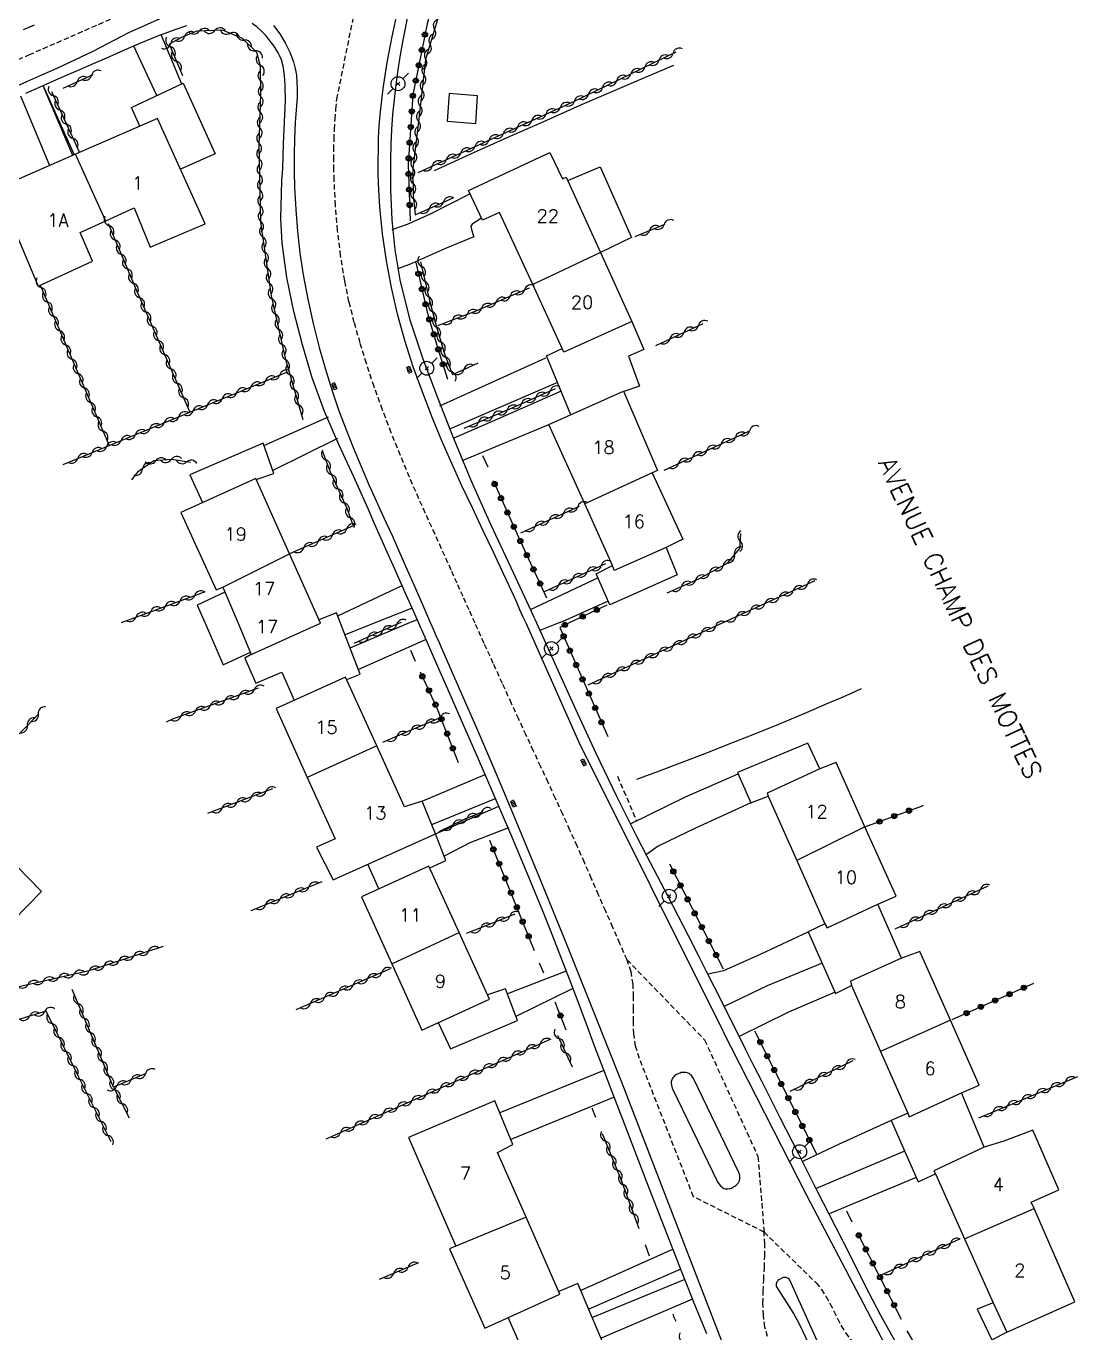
# Model space of a CAD drawing. Header units: millimetres. Extents: x 157000 to 158001, y 157000 to 158002.
# Drawn here: x 157446.1 to 157547, y 157602.9 to 157728.3 of the extents above; entities that cross this region are included whole.
import ezdxf
from ezdxf.enums import TextEntityAlignment as Align

# ---------------------------------------------------------------- set-up
doc = ezdxf.new("R2010")
doc.units = ezdxf.units.MM
doc.linetypes.add('DASHED', pattern=[0.75, 0.5, -0.25])
doc.layers.get('0').update_dxf_attribs({"linetype": 'CONTINUOUS'})
for name, color, linetype in [('W0001', 6, 'DASHED'), ('W0008', 7, 'CONTINUOUS'), ('W0014', 7, 'CONTINUOUS'), ('W0017', 7, 'CONTINUOUS'), ('W0101', 7, 'CONTINUOUS'), ('W0104', 1, 'CONTINUOUS'), ('W0112', 1, 'DASHED'), ('W0300', 7, 'CONTINUOUS'), ('W0310', 3, 'CONTINUOUS'), ('W0323', 7, 'CONTINUOUS'), ('W0401', 7, 'CONTINUOUS'), ('W0473', 7, 'CONTINUOUS'), ('W0989', 7, 'CONTINUOUS'), ('W0991', 7, 'CONTINUOUS'), ('W1102', 7, 'CONTINUOUS')]:
    doc.layers.add(name, color=color, linetype=linetype)
doc.styles.get("Standard").update_dxf_attribs({"font": 'romans.shx', "width": 0.85})

# ---------------------------------------------------------------- blocks, each defined once
blk = doc.blocks.new('T473')
for p, q in [((-0.166667, 0.166667), (0.166667, -0.166667)), ((-0.166667, -0.166667), (0.166667, 0.166667)), ((0.500001, 0.500001), (1.000002, 1.000002)), ((-1.000002, -1.000002), (-0.500001, -0.500001))]:
    blk.add_line(p, q)
blk.add_ellipse((0, 0), major_axis=(0.471405, 0.471405), ratio=1, start_param=5.4977871438, end_param=11.780972451)
blk = doc.blocks.new('T401')
for p, q in [((-0.3, 0.3), (0, 0.3)), ((-0.3, -0.25), (-0.3, 0.3)), ((-0.3, 0.15), (0, 0.15)), ((-0.3, 0), (0, 0)), ((0, 0.3), (0, -0.25)), ((-0.3, -0.15), (0, -0.15)), ((-0.3, -0.25), (-0.3, -0.3)), ((-0.3, -0.3), (0, -0.3)), ((0, -0.3), (0, -0.25))]:
    blk.add_line(p, q)
blk = doc.blocks.new('t310o')
at = {"color": 0, "linetype": 'Continuous'}
for centre, start, end in [((-0.5, 0.38), 216.8699, 323.1304), ((0.5, -0.37), 36.8699, 143.1303)]:
    blk.add_arc(centre, 0.625, start, end, dxfattribs=at)
blk = doc.blocks.new('t323o')
at = {"color": 0, "linetype": 'Continuous'}
for radius in [0.25, 0.15]:
    blk.add_circle((0, 0), radius, dxfattribs=at)

msp = doc.modelspace()

# ---------------------------------------------------------------- linework, layer by layer
at = {"layer": 'W0001'}
for points in [[(157444.65, 157724.79), (157446.37, 157725.54), (157447.71, 157726.12), (157449.05, 157726.7), (157450.39, 157727.29), (157451.73, 157727.88), (157453.06, 157728.46), (157454.41, 157729.04), (157455.75, 157729.62), (157457.1, 157730.19), (157459, 157730.99), (157460.9, 157731.8), (157462.82, 157732.58), (157464.76, 157733.3), (157478.78, 157735.41)], [(157489.18, 157671), (157488.61, 157672.28), (157488.03, 157673.55), (157487.46, 157674.83), (157486.89, 157676.1), (157485.65, 157678.84), (157484.4, 157681.58), (157483.18, 157684.32), (157482.01, 157687.1), (157481.14, 157689.28), (157480.3, 157691.48), (157479.49, 157693.7), (157478.75, 157695.93), (157478.15, 157697.89), (157477.59, 157699.86), (157477.08, 157701.85), (157476.67, 157703.86), (157476.28, 157706.26), (157475.99, 157708.68), (157475.78, 157711.1), (157475.66, 157713.53), (157475.63, 157714.5), (157475.62, 157715.47), (157475.63, 157716.44), (157475.65, 157717.41), (157475.69, 157718.38), (157475.75, 157719.35), (157475.82, 157720.32), (157475.92, 157721.28), (157478.78, 157735.41)], [(157503.77, 157638.7), (157503.08, 157640.26), (157502.4, 157641.81), (157501.72, 157643.37), (157501.04, 157644.93), (157500.36, 157646.49), (157499.68, 157648.04), (157498.99, 157649.6), (157498.29, 157651.15), (157497.6, 157652.67), (157496.9, 157654.19), (157496.2, 157655.71), (157495.49, 157657.23), (157494.79, 157658.74), (157494.08, 157660.26), (157493.38, 157661.78), (157492.68, 157663.3), (157491.8, 157665.22), (157490.93, 157667.15), (157490.05, 157669.07), (157489.18, 157671)], [(157503.77, 157638.7), (157511.21, 157631.02), (157516.33, 157619.83), (157516.91, 157612.58)], [(157516.91, 157612.58), (157510.14, 157615.98), (157504.95, 157629.25), (157504.58, 157630.41), (157504.41, 157631.6), (157504.37, 157632.8), (157504.38, 157633.98), (157504.39, 157635.16), (157504.34, 157636.36), (157504.16, 157637.55), (157503.77, 157638.7)], [(157517.24, 157602.56), (157516.99, 157603.46), (157516.86, 157604.6), (157516.81, 157605.75), (157516.83, 157606.89), (157516.88, 157608.03), (157516.94, 157609.17), (157516.98, 157610.3), (157516.98, 157611.44), (157516.91, 157612.58)], [(157516.91, 157612.58), (157521.92, 157607.71), (157522.42, 157607.09), (157522.85, 157606.42), (157523.24, 157605.72), (157523.6, 157605.01), (157523.95, 157604.3), (157524.32, 157603.6), (157524.74, 157602.92), (157525.21, 157602.28), (157525.93, 157601.36), (157526.61, 157600.41), (157527.26, 157599.45), (157527.88, 157598.46), (157528.5, 157597.48), (157529.12, 157596.49), (157529.74, 157595.52), (157530.39, 157594.55)]]:
    msp.add_lwpolyline(points, dxfattribs=at)
at = {"layer": 'W0008'}
for points in [[(157529.57, 157599.81), (157521.01, 157616.09), (157512.98, 157631.83)], [(157503.2, 157627.06), (157512.83, 157602.14)], [(157522.16, 157601.8), (157519.38, 157607.96), (157519.31, 157608.06), (157519.22, 157608.14), (157519.11, 157608.19), (157519, 157608.22), (157518.92, 157608.23), (157518.84, 157608.22), (157518.76, 157608.21), (157518.69, 157608.18), (157518.33, 157608), (157518.25, 157607.95), (157518.19, 157607.88), (157518.14, 157607.81), (157518.11, 157607.72), (157518.08, 157607.63), (157518.06, 157607.52), (157518.07, 157607.42), (157518.11, 157607.32), (157519.73, 157604.77), (157520.22, 157603.92), (157521.55, 157601.1)]]:
    msp.add_lwpolyline(points, dxfattribs=at)
msp.add_lwpolyline([(157510.13, 157627.31), (157510.08, 157627.41), (157510.02, 157627.51), (157509.95, 157627.6), (157509.87, 157627.68), (157509.79, 157627.74), (157509.71, 157627.8), (157509.62, 157627.84), (157509.53, 157627.87), (157509.42, 157627.89), (157509.31, 157627.91), (157509.2, 157627.91), (157509.09, 157627.9), (157508.97, 157627.88), (157508.85, 157627.84), (157508.73, 157627.8), (157508.62, 157627.75), (157508.52, 157627.69), (157508.42, 157627.63), (157508.33, 157627.56), (157508.24, 157627.48), (157508.17, 157627.39), (157508.11, 157627.3), (157508.06, 157627.2), (157508.02, 157627.1), (157508, 157627.01), (157508, 157626.92), (157508.01, 157626.83), (157508.02, 157626.75), (157508.03, 157626.64), (157508.05, 157626.53), (157508.08, 157626.43), (157508.12, 157626.33), (157512.49, 157617.35), (157512.6, 157617.18), (157512.72, 157617.02), (157512.88, 157616.88), (157513.06, 157616.78), (157513.18, 157616.74), (157513.31, 157616.72), (157513.44, 157616.73), (157513.57, 157616.75), (157513.68, 157616.77), (157513.79, 157616.81), (157513.89, 157616.85), (157513.99, 157616.91), (157514.1, 157616.98), (157514.21, 157617.05), (157514.31, 157617.14), (157514.39, 157617.24), (157514.43, 157617.28), (157514.46, 157617.33), (157514.49, 157617.38), (157514.51, 157617.43), (157514.53, 157617.48), (157514.55, 157617.53), (157514.57, 157617.59), (157514.58, 157617.64), (157514.59, 157617.81), (157514.59, 157617.98), (157514.56, 157618.15), (157514.5, 157618.31)], close=True, dxfattribs=at)
at = {"layer": 'W0014'}
for points in [[(157444.7, 157722.31), (157446.16, 157722.96), (157447.62, 157723.6), (157449.09, 157724.25), (157452.53, 157725.9), (157455.97, 157727.68), (157459.53, 157729.29)], [(157494.07, 157671), (157493.78, 157671.64), (157493.49, 157672.27), (157493.21, 157672.91), (157492.92, 157673.55), (157491.94, 157675.68), (157490.94, 157677.81), (157489.93, 157679.93), (157488.92, 157682.06), (157487.92, 157684.19), (157486.94, 157686.33), (157486, 157688.49), (157485.11, 157690.67), (157484.16, 157693.12), (157483.25, 157695.6), (157482.43, 157698.11), (157481.73, 157700.65), (157481.15, 157703.2), (157480.68, 157705.77), (157480.31, 157708.35), (157480.05, 157710.94), (157479.98, 157712.05), (157479.92, 157713.15), (157479.89, 157714.26), (157479.88, 157715.36), (157479.9, 157716.47), (157479.93, 157717.57), (157479.99, 157718.68), (157480.08, 157719.78), (157480.36, 157722.3), (157480.75, 157724.81), (157481.23, 157727.3), (157481.77, 157729.78)], [(157495.1, 157671), (157494.97, 157671.28), (157494.84, 157671.56), (157494.71, 157671.84), (157494.59, 157672.12), (157492.65, 157676.3), (157490.7, 157680.48), (157488.81, 157684.68), (157487.04, 157688.94), (157485.6, 157692.62), (157484.19, 157696.32), (157482.95, 157700.09), (157481.98, 157703.94), (157481.51, 157706.81), (157481.23, 157709.69), (157481.1, 157712.59), (157481.09, 157715.48), (157481.13, 157716.93), (157481.2, 157718.37), (157481.3, 157719.8), (157481.44, 157721.24), (157481.61, 157722.67), (157481.81, 157724.1), (157482.03, 157725.52), (157482.27, 157726.94), (157482.79, 157729.53)], [(157446.88, 157728.38), (157446.35, 157728.15), (157445.83, 157727.92)], [(157461.49, 157728.33), (157460.37, 157727.94), (157458.71, 157727.32), (157457.07, 157726.65), (157455.45, 157725.94), (157453.82, 157725.23), (157452.52, 157724.68), (157451.22, 157724.11), (157449.93, 157723.54), (157448.63, 157722.97), (157447.34, 157722.39), (157446.04, 157721.82)], [(157483.78, 157671), (157483.18, 157672.37), (157482.57, 157673.73), (157481.96, 157675.09), (157481.36, 157676.46), (157480.75, 157677.82), (157480.14, 157679.18), (157479.54, 157680.55), (157478.94, 157681.92), (157477.54, 157685.04), (157476.1, 157688.16), (157474.73, 157691.32), (157473.56, 157694.55), (157472.61, 157697.71), (157471.78, 157700.92), (157471.13, 157704.17), (157470.68, 157707.46), (157470.59, 157708.65), (157470.55, 157709.85), (157470.56, 157711.05), (157470.6, 157712.24), (157470.65, 157713.43), (157470.72, 157714.62), (157470.77, 157715.81), (157470.81, 157717.01), (157470.86, 157718.39), (157470.93, 157719.77), (157470.98, 157721.15), (157470.95, 157722.54), (157470.92, 157723.17), (157470.86, 157723.81), (157470.77, 157724.44), (157470.6, 157725.06), (157470.46, 157725.4), (157470.29, 157725.73), (157470.1, 157726.05), (157469.89, 157726.35), (157469.52, 157726.86), (157469.13, 157727.35), (157468.7, 157727.81), (157468.23, 157728.23), (157467.8, 157728.53)], [(157469.85, 157728.36), (157470.45, 157727.55), (157470.97, 157726.69), (157471.41, 157725.79), (157471.77, 157724.85), (157471.93, 157724.21), (157472.03, 157723.57), (157472.09, 157722.91), (157472.12, 157722.26), (157472.12, 157721.86), (157472.11, 157721.45), (157472.08, 157721.05), (157472.05, 157720.65), (157472.01, 157720.25), (157471.97, 157719.84), (157471.94, 157719.44), (157471.92, 157719.04), (157471.86, 157717.48), (157471.82, 157715.93), (157471.81, 157714.37), (157471.86, 157712.81), (157471.97, 157710.71), (157472.15, 157708.61), (157472.38, 157706.51), (157472.69, 157704.43), (157473.12, 157702.08), (157473.64, 157699.76), (157474.23, 157697.45), (157474.88, 157695.15), (157475.46, 157693.3), (157476.09, 157691.47), (157476.77, 157689.66), (157477.48, 157687.85), (157477.98, 157686.63), (157478.5, 157685.42), (157479.03, 157684.22), (157479.57, 157683.02), (157480.12, 157681.82), (157480.66, 157680.62), (157481.21, 157679.42), (157481.74, 157678.22), (157482.54, 157676.42), (157483.33, 157674.61), (157484.13, 157672.81), (157484.92, 157671)], [(157511.42, 157602.83), (157510.82, 157604.29), (157510.22, 157605.75), (157509.63, 157607.22), (157509.05, 157608.68), (157507.35, 157613.02), (157505.67, 157617.36), (157504, 157621.71), (157502.33, 157626.05), (157501.5, 157628.21), (157500.68, 157630.37), (157499.87, 157632.53), (157499.06, 157634.69), (157498.24, 157636.85), (157497.42, 157639), (157496.58, 157641.15), (157495.72, 157643.3), (157494.19, 157647.03), (157492.61, 157650.75), (157491, 157654.47), (157489.4, 157658.18), (157488.1, 157661.17), (157486.79, 157664.16), (157485.48, 157667.15), (157484.17, 157670.14), (157484.07, 157670.35), (157483.97, 157670.57), (157483.88, 157670.78), (157483.78, 157671)], [(157484.92, 157671), (157485.19, 157670.38), (157485.46, 157669.77), (157485.73, 157669.15), (157486, 157668.53), (157487.65, 157664.74), (157489.31, 157660.96), (157490.95, 157657.16), (157492.56, 157653.35), (157495.27, 157646.79), (157497.94, 157640.22), (157500.58, 157633.64), (157503.21, 157627.05)], [(157499.18, 157659.55), (157494.07, 157671)], [(157529.64, 157601.82), (157528.12, 157604.59), (157526.66, 157607.41), (157525.24, 157610.24), (157523.81, 157613.06), (157522.02, 157616.55), (157520.24, 157620.05), (157518.47, 157623.55), (157516.7, 157627.05), (157515.94, 157628.55), (157515.18, 157630.06), (157514.42, 157631.57), (157513.66, 157633.08), (157512.91, 157634.59), (157512.15, 157636.09), (157511.39, 157637.6), (157510.62, 157639.11), (157509.65, 157641.02), (157508.66, 157642.92), (157507.67, 157644.83), (157506.68, 157646.73), (157505.69, 157648.63), (157504.71, 157650.54), (157503.74, 157652.46), (157502.79, 157654.39), (157500.81, 157658.51), (157498.89, 157662.67), (157496.99, 157666.83), (157495.1, 157671)], [(157512.99, 157631.87), (157499.18, 157659.55)]]:
    msp.add_lwpolyline(points, dxfattribs=at)
at = {"layer": 'W0017'}
for points in [[(157458.63, 157721.63), (157456.43, 157726.35)], [(157459.05, 157727.41), (157461.01, 157722.76)], [(157447.73, 157722.55), (157450.71, 157715.95)], [(157445.55, 157721.59), (157448.33, 157714.91)], [(157450.57, 157715.89), (157447.83, 157722.33)], [(157481.21, 157708.76), (157482.7, 157709.29), (157484.89, 157710.27), (157488.69, 157712.2)], [(157489.8, 157709.87), (157488.9, 157709.3), (157488.79, 157709.11), (157488.83, 157708.78), (157489.06, 157708.05)], [(157489.06, 157708.06), (157486.33, 157706.96), (157482.89, 157705.42), (157481.75, 157705)], [(157485.8, 157691.87), (157495.98, 157696.45)], [(157497.09, 157694.09), (157486.74, 157689.62)], [(157497.44, 157693.26), (157491.33, 157690.57), (157487.13, 157688.74)], [(157468.92, 157688.04), (157475.12, 157690.8)], [(157488.05, 157686.66), (157496.27, 157690.07)], [(157475.99, 157688.73), (157469.78, 157685.65)], [(157494.49, 157672.33), (157500.96, 157675.34)], [(157476, 157671.71), (157482.18, 157674.63)], [(157483.14, 157672.46), (157479.49, 157671)], [(157501.95, 157673.11), (157497.6, 157671.18), (157497.14, 157671)], [(157482.76, 157671), (157483.62, 157671.36)], [(157479.49, 157671), (157476.71, 157669.89)], [(157477.19, 157668.63), (157482.76, 157671)], [(157497.14, 157671), (157495.41, 157670.31)], [(157484.48, 157669.43), (157478, 157666.55)], [(157484.1, 157653.93), (157490.14, 157656.48)], [(157504.11, 157651.75), (157509.37, 157654.33), (157514.42, 157656.54)], [(157485.02, 157651.7), (157491.15, 157654.17)], [(157515.63, 157653.77), (157510.35, 157651.35), (157506.75, 157649.62), (157505.62, 157648.8)], [(157485.39, 157650.79), (157491.47, 157653.44)], [(157492.38, 157651.36), (157488.69, 157649.92), (157486.21, 157648.65)], [(157511.51, 157637.36), (157513.05, 157637.67), (157516.64, 157639.27), (157521.16, 157641.4)], [(157497.92, 157637.61), (157492.29, 157635.44)], [(157522.49, 157638.39), (157517.22, 157636.2), (157513.08, 157634.23)], [(157498.55, 157635.95), (157493.1, 157633.27)], [(157523.73, 157635.59), (157519.26, 157633.67), (157514.52, 157631.36)], [(157501.55, 157628.08), (157491.56, 157624.04)], [(157502.53, 157625.53), (157492.62, 157621.48)], [(157529.1, 157623.3), (157524.11, 157621.02), (157520.61, 157619.34)], [(157530.34, 157620.32), (157521.92, 157616.76)], [(157531.51, 157617.83), (157523.16, 157614.34)], [(157508.18, 157610.93), (157499.33, 157606.98)], [(157508.92, 157609.03), (157500.09, 157605.2)], [(157509.3, 157608.03), (157500.44, 157604.38)], [(157510.05, 157606.15), (157501.28, 157602.4)]]:
    msp.add_lwpolyline(points, dxfattribs=at)
at = {"layer": 'W0101'}
for points in [[(157458.7, 157719.44), (157450.85, 157716.01)], [(157453.74, 157709.62), (157456.46, 157710.87), (157458.01, 157707.07), (157463.27, 157709.33), (157458.7, 157719.44)], [(157450.85, 157716.01), (157443.3, 157712.71), (157447.26, 157703.34), (157452.46, 157705.73), (157451.29, 157708.5), (157453.74, 157709.62)], [(157494.72, 157703.5), (157491.54, 157710.41), (157489.89, 157709.68), (157488.54, 157712.51), (157496.35, 157716.17), (157497.58, 157713.65), (157497.57, 157713.65), (157497.93, 157713.8), (157501.22, 157706.57)], [(157501.22, 157706.57), (157504.22, 157699.96), (157497.69, 157697.02), (157497.55, 157697.36), (157494.72, 157703.5)], [(157499.7, 157682.47), (157496.27, 157690.07), (157503.43, 157693.26), (157506.69, 157685.64), (157506.17, 157685.44)], [(157471.37, 157677.65), (157468.13, 157684.9), (157460.95, 157681.63), (157464.34, 157674.19), (157464.97, 157674.47)], [(157506.17, 157685.44), (157509.13, 157679.08), (157507.51, 157678.27), (157502.53, 157676.07), (157502.38, 157676.54), (157499.7, 157682.47)], [(157474.34, 157671), (157471.37, 157677.65)], [(157464.97, 157674.47), (157466.44, 157671)], [(157466.44, 157671), (157467.71, 157668.01)], [(157467.71, 157668.01), (157474.35, 157671)], [(157479.75, 157659.23), (157476.76, 157665.82), (157470.08, 157662.83), (157473.08, 157656.21)], [(157485.39, 157650.79), (157484.1, 157653.93), (157482.41, 157653.37), (157479.75, 157659.23)], [(157526.59, 157651.45), (157523.82, 157657.63), (157522.27, 157657.04), (157517.21, 157654.7), (157517.31, 157654.4), (157520.06, 157648.23)], [(157473.08, 157656.21), (157475.75, 157650.31), (157473.96, 157649.52), (157475.55, 157646.38), (157485.39, 157650.79)], [(157432.15, 157646.78), (157434.33, 157644.64), (157435.67, 157645.86), (157442.05, 157639.63), (157447.59, 157645.26), (157441.55, 157651.4), (157443.29, 157653.02), (157440.97, 157655.64)], [(157520.06, 157648.23), (157522.76, 157642.15), (157522.96, 157641.79), (157527.83, 157644.06), (157529.58, 157644.8), (157526.59, 157651.45)], [(157487.64, 157641.34), (157484.75, 157647.69), (157478.27, 157644.74), (157481.19, 157638.32)], [(157490.57, 157634.92), (157487.64, 157641.34)], [(157534.79, 157632.91), (157531.86, 157639.5), (157530.1, 157638.86), (157525.21, 157636.67), (157525.31, 157636.23), (157528.1, 157629.91)], [(157481.19, 157638.32), (157484.08, 157631.96), (157490.57, 157634.92)], [(157528.1, 157629.91), (157530.71, 157623.98), (157530.83, 157623.64), (157535.85, 157625.93), (157537.57, 157626.67), (157534.79, 157632.91)], [(157494.07, 157614.03), (157491.33, 157620.22), (157492.82, 157620.99), (157491.08, 157625.19), (157482.79, 157621.65), (157487.34, 157611.23)], [(157542.82, 157614.84), (157542.55, 157615.45), (157545.19, 157616.65), (157542.71, 157622.35), (157539.93, 157621.32), (157538.05, 157620.74), (157533.2, 157618.47), (157533.37, 157618.16), (157536.15, 157611.95)], [(157536.15, 157611.95), (157538.9, 157605.8), (157540.21, 157602.99), (157546.74, 157605.88), (157542.82, 157614.84)], [(157497.33, 157606.64), (157494.07, 157614.03)], [(157487.34, 157611.23), (157486.72, 157610.99), (157490.12, 157603.36), (157497.33, 157606.64)]]:
    msp.add_lwpolyline(points, dxfattribs=at)
at = {"layer": 'W0104'}
for points in [[(157457.02, 157718.68), (157456.2, 157720.48), (157461.17, 157722.83), (157464.23, 157716.05), (157460.91, 157714.56)], [(157498.07, 157713.49), (157501.18, 157714.8), (157504.2, 157708.02), (157501.22, 157706.57)], [(157504.22, 157699.96), (157505.38, 157697.25), (157503.92, 157696.63), (157504.95, 157693.76), (157503.45, 157693.22)], [(157498.38, 157691.01), (157496.02, 157696.65), (157497.55, 157697.36)], [(157468.19, 157684.78), (157469.88, 157685.38), (157468.84, 157688.26), (157461.81, 157685.25), (157463.01, 157682.57), (157463, 157682.57)], [(157507.51, 157678.27), (157507.51, 157678.26), (157508.58, 157675.64), (157502.11, 157672.75)], [(157502.11, 157672.75), (157500.79, 157675.73), (157502.38, 157676.54)], [(157465.18, 157673.98), (157462.52, 157672.74), (157463.27, 157671)], [(157475.89, 157671.99), (157474.2, 157671.32)], [(157476.28, 157671), (157475.89, 157671.99)], [(157463.27, 157671), (157465.01, 157667.02), (157467.62, 157668.23)], [(157474.35, 157671), (157474.34, 157671)], [(157474.35, 157671), (157474.34, 157671)], [(157476.86, 157665.59), (157478.17, 157666.1), (157476.28, 157671)], [(157467.71, 157668.01), (157467.08, 157667.65), (157468.14, 157665.25)], [(157468.14, 157665.25), (157470.65, 157666.31), (157471.82, 157663.61), (157471.82, 157663.61)], [(157522.27, 157657.04), (157521.12, 157659.5), (157514.36, 157656.68)], [(157514.36, 157656.68), (157515.63, 157653.77), (157517.31, 157654.4)], [(157484.83, 157647.52), (157486.37, 157648.24), (157485.39, 157650.79)], [(157479.96, 157645.51), (157478.88, 157647.87)], [(157530.1, 157638.86), (157527.83, 157644.06)], [(157522.76, 157642.15), (157521.16, 157641.4), (157523.77, 157635.49), (157525.31, 157636.23)], [(157485.65, 157632.68), (157486.81, 157630.15), (157493.24, 157632.89), (157492.11, 157635.93), (157490.37, 157635.34)], [(157538.05, 157620.74), (157535.85, 157625.93)], [(157530.71, 157623.98), (157529.1, 157623.3), (157531.7, 157617.41), (157533.37, 157618.16)], [(157499.74, 157601.12), (157501.52, 157601.83), (157499.04, 157607.66), (157497.23, 157606.89), (157497.24, 157606.85)], [(157538.9, 157605.8), (157537.36, 157605.18), (157538.78, 157602.25), (157540.21, 157602.99)], [(157492.48, 157598.03), (157492.48, 157598.03), (157491.27, 157600.84), (157493.45, 157601.91), (157492.37, 157604.39)]]:
    msp.add_lwpolyline(points, dxfattribs=at)
msp.add_lwpolyline([(157486.7, 157721.82), (157486.5, 157719.16), (157489.24, 157718.96), (157489.43, 157721.61)], close=True, dxfattribs=at)
at = {"layer": 'W0112'}
msp.add_lwpolyline([(157502.86, 157656.32), (157504.67, 157652.01)], dxfattribs=at)
at = {"layer": 'W0300'}
for points in [[(157508.21, 157724.52), (157505.51, 157723.37), (157502.38, 157722.02), (157499.24, 157720.66), (157495.74, 157719.12), (157492.23, 157717.56), (157488.74, 157715.99), (157485.25, 157714.4)], [(157504.7, 157656.04), (157506.89, 157656.84), (157509.07, 157657.66), (157511.25, 157658.5), (157513.42, 157659.35), (157515.87, 157660.33), (157518.32, 157661.33), (157520.77, 157662.35), (157523.2, 157663.38), (157524.28, 157663.85), (157525.36, 157664.33), (157526.25, 157664.73)]]:
    msp.add_lwpolyline(points, dxfattribs=at)
at = {"layer": 'W0310'}
for points in [[(157490.33, 157742.75), (157487.03, 157733.75), (157484.42, 157725.08), (157483.78, 157719.4), (157483.2, 157714.62), (157483.25, 157712.02), (157483.42, 157710.19)], [(157472.69, 157690.5), (157471.04, 157696.16), (157469.64, 157702.4), (157468.63, 157709.49), (157468.47, 157716.8), (157468.63, 157721.8), (157468.59, 157724.46), (157468.25, 157725.75), (157466.85, 157727.11), (157464.93, 157727.9), (157462.49, 157727.79), (157461.08, 157727.22), (157459.83, 157726.57)], [(157459.84, 157726.57), (157460.46, 157725.06), (157461.12, 157723.55)], [(157483.71, 157714.26), (157498.73, 157721.1), (157508.47, 157725.81)], [(157449.64, 157722.34), (157452.53, 157723.64)], [(157448.52, 157722.01), (157451.21, 157716.17)], [(157483.43, 157710.19), (157486.08, 157711.38), (157487.13, 157711.86)], [(157453.96, 157709.35), (157456.79, 157702.69), (157461.82, 157691.26)], [(157504.54, 157708.12), (157507.4, 157709.29)], [(157483.94, 157705.67), (157484.81, 157701.97), (157485.51, 157699.32), (157486.3, 157696.65), (157487, 157694.87), (157488.09, 157695.34), (157489.48, 157695.98)], [(157447.44, 157703.42), (157454.06, 157688.05)], [(157485.62, 157699.55), (157489.19, 157700.95), (157494.41, 157703.19)], [(157506.52, 157697.66), (157511.07, 157699.76)], [(157449.66, 157686.24), (157471.11, 157695.1)], [(157488.12, 157689.72), (157492.69, 157691.64), (157496.91, 157693.52)], [(157507.34, 157685.7), (157515.39, 157689.41), (157515.53, 157689.47)], [(157474.51, 157687.56), (157474.81, 157686.81), (157475.28, 157685.52), (157476.86, 157682.03), (157477.47, 157680.34), (157471.37, 157677.65)], [(157461.87, 157686.42), (157460.08, 157686.72), (157458.37, 157686.57), (157456.79, 157685.48), (157456.22, 157684.76)], [(157493.58, 157679.67), (157499.2, 157682.24)], [(157507.62, 157673.91), (157510.65, 157675.27), (157513.44, 157676.79), (157514.6, 157678.18), (157514.67, 157679.6)], [(157495.83, 157674.04), (157501.74, 157676.73)], [(157521.77, 157675.06), (157512.89, 157671)], [(157455.24, 157671.08), (157463.31, 157674.05)], [(157481.91, 157671), (157477.56, 157669.05)], [(157482.1, 157671.08), (157481.91, 157671)], [(157512.89, 157671), (157510.1, 157669.72), (157500.01, 157665.06)], [(157468.38, 157664.77), (157460.16, 157661.78), (157459.55, 157661.52)], [(157444.13, 157659.05), (157447.3, 157662.29)], [(157485.82, 157661.91), (157482.68, 157660.58), (157480.3, 157659.55)], [(157469.75, 157655.11), (157463.5, 157652.73)], [(157489.93, 157652.92), (157488.21, 157652.2), (157485.69, 157650.97)], [(157467.69, 157643.43), (157474.5, 157646.21)], [(157529.5, 157641.69), (157538.41, 157645.79)], [(157435.74, 157642.89), (157433.13, 157640.81), (157431.67, 157639.62), (157431.22, 157639.19), (157432.04, 157635.82), (157432.95, 157632.87), (157442.42, 157635.49), (157452.14, 157637.67), (157459.28, 157640.02)], [(157493, 157643.08), (157489.4, 157641.64), (157488.34, 157641.22)], [(157481.03, 157637.84), (157471.98, 157633.9)], [(157457.6, 157627.8), (157454.49, 157626.49), (157450.53, 157635.85)], [(157454.27, 157621.25), (157451.12, 157627.52), (157448.01, 157633.78), (157426.32, 157627.21)], [(157474.89, 157621.54), (157476.28, 157622.15), (157496.48, 157631.13)], [(157498.52, 157628.41), (157497.12, 157631.46)], [(157525.43, 157629.02), (157519.38, 157626.06)], [(157537.52, 157623.56), (157547.03, 157627.52)], [(157454.49, 157626.49), (157456, 157623.54)], [(157500.77, 157623.57), (157500.43, 157624.47)], [(157504.94, 157612.91), (157503.24, 157617.54), (157501.4, 157622.02)], [(157505.91, 157610.27), (157505.55, 157611.37)], [(157535.68, 157611.91), (157528, 157608.38)], [(157483.74, 157609.64), (157479.99, 157608.05)], [(157508.49, 157603.99), (157508.3, 157604.39), (157508.19, 157604.72)]]:
    msp.add_lwpolyline(points, dxfattribs=at)
at = {"layer": 'W0323'}
for points in [[(157489.02, 157743.14), (157486.79, 157736.39), (157484.58, 157728.52), (157483.22, 157721.71), (157482.77, 157715.02), (157482.95, 157709.62)], [(157483.49, 157705.6), (157484.66, 157700.59), (157485.62, 157697.35), (157486.54, 157694.42)], [(157489.91, 157687.1), (157490.4, 157685.99)], [(157490.91, 157684.69), (157493.35, 157679.25), (157496.05, 157673.45)], [(157501.83, 157672.73), (157498.15, 157671)], [(157498.15, 157671), (157497.3, 157670.6), (157501.92, 157660.13)], [(157483.45, 157667.34), (157483.03, 157668.39)], [(157487.59, 157657.6), (157485.59, 157662.76), (157483.94, 157666.3)], [(157526.59, 157651.45), (157532.03, 157653.46), (157532.2, 157653.53)], [(157494.88, 157639.58), (157490.6, 157650.15)], [(157507.83, 157647.93), (157512.99, 157637.83)], [(157495.78, 157637.44), (157495.38, 157638.37)], [(157534.98, 157632.99), (157542.81, 157636.45)], [(157497.93, 157631.96), (157496.86, 157634.63)], [(157516.01, 157631.88), (157521.93, 157620.08)], [(157524.82, 157614.62), (157525.35, 157613.58)], [(157525.92, 157612.43), (157530.07, 157604.24)], [(157530.61, 157603.12), (157531.15, 157602.18)]]:
    msp.add_lwpolyline(points, dxfattribs=at)
at = {"layer": 'W1102'}
for points in [[(157453.73, 157709.63), (157450.85, 157716.01)], [(157501.22, 157706.57), (157501.22, 157706.57), (157494.72, 157703.5)], [(157506.17, 157685.44), (157499.7, 157682.47)], [(157464.97, 157674.47), (157471.37, 157677.65)], [(157479.75, 157659.23), (157473.08, 157656.21)], [(157526.59, 157651.45), (157520.06, 157648.23)], [(157481.19, 157638.32), (157487.64, 157641.34)], [(157534.79, 157632.91), (157528.1, 157629.91)], [(157536.15, 157611.95), (157542.82, 157614.84)], [(157494.07, 157614.03), (157487.34, 157611.23)]]:
    msp.add_lwpolyline(points, dxfattribs=at)

# ---------------------------------------------------------------- block references
at = {"layer": 'W0310'}
for p, rotation in [((157485.29, 157727.98), 253.2595562742843), ((157461.31, 157727.31), 202.0453384695331), ((157462.71, 157727.8), 182.4895529219695), ((157464.21, 157727.86), 182.4895529219695), ((157465.65, 157727.6), 157.6093593961075), ((157467, 157726.96), 135.7489217832749), ((157484.86, 157726.55), 253.2595562742843), ((157459.97, 157726.64), 207.5669420132302), ((157459.95, 157726.31), 292.1145337078376), ((157468.07, 157725.92), 135.7489217832749), ((157508.18, 157725.67), 25.78230680414072), ((157460.52, 157724.92), 293.7228033218884), ((157468.57, 157724.53), 105.0477311335257), ((157484.43, 157725.11), 253.2595562742843), ((157505.48, 157724.36), 25.78230680414072), ((157506.83, 157725.02), 25.78230680414072), ((157452.38, 157723.57), 24.1717038956079), ((157468.61, 157723.04), 90.75498351558961), ((157484.26, 157723.62), 263.557917695454), ((157504.13, 157723.71), 25.78230680414072), ((157448.7, 157721.62), 294.7533799244639), ((157451.01, 157722.96), 24.1717038956079), ((157468.62, 157721.54), 88.15718636660955), ((157484.09, 157722.13), 263.557917695454), ((157501.42, 157722.41), 25.78230680414072), ((157502.78, 157723.06), 25.78230680414072), ((157449.33, 157720.25), 294.7533799244639), ((157483.92, 157720.64), 263.557917695454), ((157498.72, 157721.1), 24.51665017141266), ((157500.07, 157721.75), 25.78230680414072), ((157468.57, 157720.04), 88.15718636660955), ((157483.75, 157719.15), 263.124177507748), ((157495.99, 157719.86), 24.51665017141266), ((157497.36, 157720.48), 24.51665017141266), ((157449.95, 157718.89), 294.7533799244639), ((157468.52, 157718.54), 88.15718636660955), ((157493.26, 157718.61), 24.51665017141266), ((157494.63, 157719.23), 24.51665017141266), ((157450.58, 157717.53), 294.7533799244639), ((157468.47, 157717.04), 88.15718636660955), ((157483.57, 157717.66), 263.124177507748), ((157490.53, 157717.37), 24.51665017141266), ((157491.9, 157717.99), 24.51665017141266), ((157468.49, 157715.54), 91.27024302322046), ((157483.39, 157716.17), 263.124177507748), ((157487.81, 157716.12), 24.51665017141266), ((157489.17, 157716.74), 24.51665017141266), ((157468.53, 157714.04), 91.27024302322046), ((157483.21, 157714.68), 263.124177507748), ((157485.08, 157714.88), 24.51665017141266), ((157486.44, 157715.5), 24.51665017141266), ((157483.23, 157713.18), 271.1258992775023), ((157468.56, 157712.54), 91.27024302322046), ((157483.28, 157711.68), 275.1492830258442), ((157468.59, 157711.04), 91.27024302322046), ((157484.8, 157710.81), 24.28714154319344), ((157486.16, 157711.42), 24.08319619682678), ((157454.05, 157709.14), 292.9792188972743), ((157468.63, 157709.54), 91.27024302322046), ((157454.64, 157707.76), 292.9792188972743), ((157468.83, 157708.05), 98.10180814429135), ((157505.93, 157708.69), 22.22045088883061), ((157507.32, 157709.25), 22.22045088883061), ((157469.04, 157706.57), 98.10180814429135), ((157455.22, 157706.38), 292.9792188972743), ((157484.05, 157705.23), 283.249162464595), ((157455.81, 157705), 292.9792188972743), ((157469.26, 157705.08), 98.10180814429135), ((157447.53, 157703.21), 293.3024710131569), ((157456.39, 157703.62), 292.9792188972743), ((157469.47, 157703.6), 98.10180814429135), ((157484.39, 157703.77), 283.249162464595), ((157448.13, 157701.83), 293.3024710131569), ((157456.98, 157702.24), 293.761754297811), ((157469.7, 157702.12), 102.6860586322416), ((157484.73, 157702.31), 283.249162464595), ((157491.19, 157701.8), 23.25548536399485), ((157492.56, 157702.4), 23.25548536399485), ((157493.94, 157702.99), 23.25548536399485), ((157448.72, 157700.45), 293.3024710131569), ((157457.59, 157700.87), 293.761754297811), ((157470.03, 157700.65), 102.6860586322416), ((157485.11, 157700.86), 284.7776649251969), ((157488.42, 157700.64), 21.36455537214023), ((157489.81, 157701.21), 23.25548536399485), ((157449.31, 157699.07), 293.3024710131569), ((157458.19, 157699.5), 293.761754297811), ((157470.36, 157699.19), 102.6860586322416), ((157485.49, 157699.41), 284.7776649251969), ((157487.02, 157700.1), 21.36455537214023), ((157510.61, 157699.55), 24.83323157446756), ((157449.91, 157697.7), 293.3024710131569), ((157458.8, 157698.12), 293.761754297811), ((157470.69, 157697.73), 102.6860586322416), ((157485.91, 157697.97), 286.5240644448979), ((157507.88, 157698.29), 24.83323157446756), ((157509.24, 157698.92), 24.83323157446756), ((157459.4, 157696.75), 293.761754297811), ((157486.35, 157696.54), 291.4288225582694), ((157450.5, 157696.32), 293.3024710131569), ((157460.01, 157695.38), 293.761754297811), ((157471.02, 157696.26), 102.6860586322416), ((157486.9, 157695.14), 291.4288225582694), ((157451.09, 157694.94), 293.3024710131569), ((157460.61, 157694.01), 293.761754297811), ((157470.45, 157694.83), 22.45129394079394), ((157471.43, 157694.82), 106.2539805848741), ((157488.11, 157695.35), 24.82224158231391), ((157451.69, 157693.56), 293.3024710131569), ((157466.3, 157693.11), 22.45129394079394), ((157467.68, 157693.68), 22.45129394079394), ((157469.07, 157694.26), 22.45129394079394), ((157471.85, 157693.38), 106.2539805848741), ((157496.39, 157693.28), 24.00400764844191), ((157452.28, 157692.19), 293.3024710131569), ((157461.21, 157692.63), 293.761754297811), ((157463.52, 157691.96), 22.45129394079394), ((157464.91, 157692.54), 22.45129394079394), ((157472.27, 157691.94), 106.2539805848741), ((157493.65, 157692.06), 24.00400764844191), ((157495.02, 157692.67), 24.00400764844191), ((157452.87, 157690.81), 293.3024710131569), ((157460.75, 157690.82), 22.45129394079394), ((157462.14, 157691.39), 22.45129394079394), ((157490.89, 157690.88), 22.74891128246754), ((157492.27, 157691.46), 22.74891128246754), ((157453.47, 157689.43), 293.3024710131569), ((157457.98, 157689.67), 22.45129394079394), ((157459.36, 157690.25), 22.45129394079394), ((157489.51, 157690.3), 22.74891128246754), ((157515.52, 157689.46), 24.51778142087483), ((157455.21, 157688.53), 22.45129394079394), ((157456.59, 157689.1), 22.45129394079394), ((157512.79, 157688.21), 24.72275504498482), ((157514.16, 157688.84), 24.72275504498482), ((157451.05, 157686.81), 22.45129394079394), ((157452.43, 157687.38), 22.45129394079394), ((157453.82, 157687.95), 22.45129394079394), ((157474.87, 157686.66), 290.1076314304564), ((157510.07, 157686.96), 24.72275504498482), ((157511.43, 157687.58), 24.72275504498482), ((157457.27, 157685.81), 214.551593261205), ((157458.53, 157686.58), 185.0043788432026), ((157460.02, 157686.71), 185.0043788432026), ((157461.5, 157686.48), 170.4336645093948), ((157475.4, 157685.26), 294.3248265878248), ((157508.71, 157686.33), 24.72275504498482), ((157476.02, 157683.89), 294.3248265878248), ((157476.64, 157682.52), 294.3248265878248), ((157499.03, 157682.16), 24.56596663582827), ((157477.19, 157681.13), 289.92595500108), ((157496.3, 157680.91), 24.56596663582827), ((157497.67, 157681.54), 24.56596663582827), ((157475.49, 157679.47), 203.780963929362), ((157476.86, 157680.07), 203.780963929362), ((157494.94, 157680.29), 24.56596663582827), ((157514.63, 157678.87), 87.16788862672816), ((157472.74, 157678.26), 203.780963929362), ((157474.12, 157678.86), 203.780963929362), ((157514.08, 157677.56), 50.13362259865706), ((157499.92, 157675.9), 24.44760247389156), ((157501.29, 157676.52), 24.44760247389156), ((157511.68, 157675.83), 28.63206875425391), ((157513, 157676.55), 28.63206875425391), ((157497.19, 157674.66), 24.44760247389156), ((157498.56, 157675.28), 24.44760247389156), ((157508.99, 157674.53), 24.10926202043508), ((157510.35, 157675.14), 24.10926202043508), ((157521.08, 157674.75), 204.597544200741), ((157460.87, 157673.15), 20.24235683940679), ((157462.28, 157673.67), 20.24235683940679), ((157518.35, 157673.5), 204.597544200741), ((157519.71, 157674.12), 204.597544200741), ((157458.06, 157672.12), 20.24235683940679), ((157459.46, 157672.64), 20.24235683940679), ((157515.62, 157672.25), 204.597544200741), ((157516.98, 157672.87), 204.597544200741), ((157456.65, 157671.6), 20.24235683940679), ((157481.67, 157670.89), 204.217754497374), ((157512.27, 157670.71), 204.5975442008554), ((157514.26, 157671.62), 204.597544200741), ((157478.93, 157669.66), 204.217754497374), ((157480.3, 157670.28), 204.217754497374), ((157509.54, 157669.46), 204.7996127166043), ((157510.9, 157670.09), 204.5975442008554), ((157506.82, 157668.2), 204.7996127166043), ((157508.18, 157668.83), 204.7996127166043), ((157504.09, 157666.95), 204.7996127166043), ((157505.46, 157667.58), 204.7996127166043), ((157501.37, 157665.69), 204.7996127166043), ((157502.73, 157666.32), 204.7996127166043), ((157467.99, 157664.63), 199.9573674309555), ((157463.76, 157663.09), 199.9573674309555), ((157465.17, 157663.6), 199.9573674309555), ((157466.58, 157664.12), 199.9573674309555), ((157447.27, 157662.27), 45.68131463480022), ((157460.94, 157662.07), 199.9573674309555), ((157462.35, 157662.58), 199.9573674309555), ((157485.82, 157661.91), 202.8630148779665), ((157446.22, 157661.19), 45.68131463480022), ((157483.05, 157660.74), 202.8630148779665), ((157484.43, 157661.32), 202.8630148779665), ((157481.68, 157660.15), 203.5662558221114), ((157467.71, 157654.33), 200.8140745777874), ((157469.11, 157654.87), 200.8140745777874), ((157464.9, 157653.27), 200.8140745777874), ((157466.31, 157653.8), 200.8140745777874), ((157487.04, 157651.63), 205.9070331912638), ((157488.39, 157652.27), 202.697921322517), ((157489.78, 157652.85), 202.697921322517), ((157473.24, 157645.7), 22.28356647176873), ((157537.68, 157645.45), 24.72725748609438), ((157470.47, 157644.56), 22.28356647176873), ((157471.86, 157645.13), 22.28356647176873), ((157534.95, 157644.2), 24.72725748609438), ((157536.32, 157644.82), 24.72725748609438), ((157469.08, 157643.99), 22.28356647176873), ((157532.23, 157642.94), 24.72725748609438), ((157533.59, 157643.57), 24.72725748609438), ((157489.74, 157641.77), 201.8781803561313), ((157491.13, 157642.33), 201.8781803561313), ((157492.52, 157642.89), 201.8781803561313), ((157530.87, 157642.31), 24.72725748609438), ((157457.86, 157639.55), 18.23432311832758), ((157453.58, 157638.14), 18.23432311832758), ((157455.01, 157638.61), 18.23432311832758), ((157456.43, 157639.08), 18.23432311832758), ((157449.23, 157637.02), 12.59996161942895), ((157450.69, 157637.34), 12.59996161942895), ((157452.16, 157637.67), 18.23432311832758), ((157478.86, 157636.9), 203.5794085801029), ((157480.23, 157637.5), 203.5794085801029), ((157446.3, 157636.36), 12.59996161942895), ((157447.77, 157636.69), 12.59996161942895), ((157476.11, 157635.7), 203.5794085801029), ((157477.48, 157636.3), 203.5794085801029), ((157451.12, 157634.47), 112.9129354331326), ((157473.36, 157634.5), 203.5794085801029), ((157474.73, 157635.1), 203.5794085801029), ((157446.42, 157633.3), 196.8425656970223), ((157447.85, 157633.73), 196.8425656970223), ((157448.6, 157632.59), 116.3707792382358), ((157451.7, 157633.09), 112.9129354331326), ((157449.27, 157631.25), 116.3707792382358), ((157452.28, 157631.71), 112.9129354331326), ((157452.87, 157630.33), 112.9129354331326), ((157495.45, 157630.68), 23.98064628172199), ((157497.27, 157631.14), 114.4891407168405), ((157449.94, 157629.9), 116.3707792382358), ((157453.45, 157628.94), 112.9129354331326), ((157492.71, 157629.46), 23.98064628172199), ((157494.08, 157630.07), 23.98064628172199), ((157497.89, 157629.77), 114.4891407168405), ((157450.6, 157628.56), 116.3707792382358), ((157454.04, 157627.56), 112.9129354331326), ((157489.97, 157628.24), 23.98064628172199), ((157491.34, 157628.85), 23.98064628172199), ((157523.42, 157628.04), 206.1239428532716), ((157524.77, 157628.7), 206.1239428532716), ((157451.27, 157627.22), 116.6773258965712), ((157454.8, 157626.62), 202.9103366074428), ((157454.63, 157626.21), 297.1780002588868), ((157456.18, 157627.2), 202.9103366074428), ((157457.56, 157627.79), 202.9103366074428), ((157487.23, 157627.02), 23.98064628172199), ((157488.6, 157627.63), 23.98064628172199), ((157520.73, 157626.72), 206.1239428532716), ((157522.07, 157627.38), 206.1239428532716), ((157545.83, 157627.02), 22.57429980635865), ((157451.94, 157625.87), 116.6773258965712), ((157484.49, 157625.8), 23.98064628172199), ((157485.86, 157626.41), 23.98064628172199), ((157543.06, 157625.87), 22.57429980635865), ((157544.44, 157626.44), 22.57429980635865), ((157452.62, 157624.53), 116.6773258965712), ((157455.32, 157624.88), 297.1780002588868), ((157481.75, 157624.58), 23.98064628172199), ((157483.12, 157625.19), 23.98064628172199), ((157538.9, 157624.14), 22.57429980635865), ((157540.29, 157624.72), 22.57429980635865), ((157541.67, 157625.29), 22.57429980635865), ((157453.29, 157623.19), 116.6773258965712), ((157479, 157623.36), 23.98064628172199), ((157480.37, 157623.97), 23.98064628172199), ((157453.96, 157621.85), 116.6773258965712), ((157476.26, 157622.14), 23.55566859909847), ((157477.63, 157622.75), 23.98064628172199), ((157501.69, 157621.31), 112.3479868713251), ((157502.26, 157619.92), 112.3479868713251), ((157502.83, 157618.53), 112.3479868713251), ((157503.39, 157617.14), 110.2007334425884), ((157503.9, 157615.73), 110.2007334425884), ((157504.42, 157614.32), 110.2007334425884), ((157533.45, 157610.88), 204.6833515756217), ((157534.81, 157611.51), 204.6833515756217), ((157482.75, 157609.22), 202.9613252087133), ((157530.72, 157609.63), 204.6833515756217), ((157532.09, 157610.26), 204.6833515756217), ((157481.37, 157608.63), 202.9613252087133), ((157529.36, 157609), 204.6833515756217), ((157509.22, 157601.99), 110.8447720631106)]:
    msp.add_blockref('t310o', p, dxfattribs=dict(at, rotation=rotation))
at = {"layer": 'W0323'}
for p, rotation in [((157484.37, 157727.48), 258.6933049414413), ((157484.08, 157726.01), 258.6933049414413), ((157483.78, 157724.54), 258.6933049414413), ((157483.49, 157723.07), 258.6933049414413), ((157483.21, 157721.6), 266.1881975453447), ((157483.11, 157720.1), 266.1881975453447), ((157483.01, 157718.6), 266.1881975453447), ((157482.91, 157717.11), 266.1881975453447), ((157482.81, 157715.61), 266.1881975453447), ((157482.8, 157714.11), 271.929635138284), ((157482.85, 157712.61), 271.929635138284), ((157482.9, 157711.12), 271.929635138284), ((157483.74, 157704.53), 283.144867617666), ((157484.08, 157703.07), 283.144867617666), ((157484.42, 157701.61), 283.144867617666), ((157484.79, 157700.16), 286.5368692804403), ((157485.22, 157698.72), 286.5368692804403), ((157485.65, 157697.28), 287.3495737871947), ((157486.09, 157695.85), 287.3495737871947), ((157491.06, 157684.36), 294.1370785051924), ((157491.67, 157682.99), 294.1370785051924), ((157492.29, 157681.62), 294.1370785051924), ((157492.9, 157680.25), 294.1370785051924), ((157493.52, 157678.89), 294.9508920238452), ((157494.15, 157677.53), 294.9508920238452), ((157494.78, 157676.17), 294.9508920238452), ((157495.42, 157674.81), 294.9508920238452), ((157500.86, 157672.28), 205.2199907608922), ((157497.8, 157670.84), 205.2199907608477), ((157499.51, 157671.64), 205.2199907608922), ((157497.68, 157669.74), 293.8068868851298), ((157498.28, 157668.37), 293.8068868851298), ((157498.89, 157666.99), 293.8068868851298), ((157484.12, 157665.91), 115.0186635597279), ((157484.76, 157664.55), 115.0186635597279), ((157499.49, 157665.62), 293.8068868851298), ((157500.1, 157664.25), 293.8068868851298), ((157485.39, 157663.19), 115.0186635597279), ((157500.71, 157662.88), 293.8068868851298), ((157485.96, 157661.8), 111.1297722846684), ((157501.31, 157661.5), 293.8068868851298), ((157486.5, 157660.4), 111.1297722846684), ((157487.05, 157659), 111.1297722846684), ((157528, 157651.97), 20.27226744895576), ((157529.41, 157652.49), 20.27226744895576), ((157530.82, 157653.01), 20.27226744895576), ((157490.94, 157649.31), 112.0467600881652), ((157491.5, 157647.92), 112.0467600881652), ((157508.21, 157647.18), 297.0575852779326), ((157492.06, 157646.53), 112.0467600881652), ((157508.9, 157645.84), 297.0575852779326), ((157492.63, 157645.14), 112.0467600881652), ((157509.58, 157644.51), 297.0575852779326), ((157493.19, 157643.75), 112.0467600881652), ((157510.26, 157643.17), 297.0575852779326), ((157493.75, 157642.36), 112.0467600881652), ((157494.32, 157640.97), 112.0467600881652), ((157510.94, 157641.84), 297.0575852779326), ((157511.62, 157640.5), 297.0575852779326), ((157512.31, 157639.17), 297.0575852779326), ((157541.84, 157636.02), 23.82751215834105), ((157539.1, 157634.81), 23.82751215834105), ((157540.47, 157635.41), 23.82751215834105), ((157497.37, 157633.36), 111.908704828217), ((157536.35, 157633.59), 23.82751215834105), ((157537.72, 157634.2), 23.82751215834105), ((157516.55, 157630.81), 296.6426745396121), ((157517.22, 157629.47), 296.6426745396121), ((157517.89, 157628.13), 296.6426745396121), ((157518.56, 157626.79), 296.6426745396121), ((157519.24, 157625.44), 296.6426745396121), ((157519.91, 157624.1), 296.6426745396121), ((157520.58, 157622.76), 296.6426745396121), ((157521.26, 157621.42), 296.6426745396121), ((157526, 157612.27), 296.8831717569331), ((157526.68, 157610.93), 296.8831717569331), ((157527.36, 157609.59), 296.8831717569331), ((157528.04, 157608.25), 296.8831717569331), ((157528.72, 157606.91), 296.8831717569331), ((157529.39, 157605.58), 296.8831717569331)]:
    msp.add_blockref('t323o', p, dxfattribs=dict(at, rotation=rotation))
at = {"layer": 'W0401'}
for p, rotation in [((157483, 157695.39), 19.37783771406047), ((157475.53, 157693.68), 198.0532504768979), ((157499.73, 157657.71), 26.17466824016688), ((157492.72, 157653.62), 202.6464297503264)]:
    msp.add_blockref('T401', p, dxfattribs=dict(at, rotation=rotation))
at = {"layer": 'W0473'}
for p in [(157481.79, 157722.76), (157484.55, 157695.47), (157496.51, 157668.57), (157507.81, 157644.81), (157520.32, 157620.29)]:
    msp.add_blockref('T473', p, dxfattribs=at)

# ---------------------------------------------------------------- texts
at = {"layer": 'W0989'}
msp.add_text('AVENUE CHAMP DES MOTTES', height=1.75, rotation=295.0875, dxfattribs=at).set_placement((157527.82, 157686.38))
at = {"layer": 'W0991'}
for s, p in [('1', (157456.8, 157713.25)), ('1A', (157449.15, 157709.67)), ('22', (157496.16, 157710.08)), ('20', (157499.45, 157701.79)), ('18', (157501.5, 157687.87)), ('16', (157504.41, 157680.76)), ('19', (157466.21, 157679.55)), ('17', (157468.94, 157674.33)), ('17', (157469.22, 157670.66)), ('15', (157474.92, 157661.02)), ('12', (157521.95, 157652.93)), ('13', (157479.6, 157652.8)), ('10', (157524.77, 157646.62)), ('11', (157482.97, 157643)), ('9', (157485.86, 157636.65)), ('8', (157529.99, 157634.7)), ('6', (157532.84, 157628.28)), ('7', (157488.26, 157618.21)), ('4', (157539.39, 157617.15)), ('5', (157492.08, 157608.7)), ('2', (157541.46, 157608.92))]:
    msp.add_text(s, height=1.25, dxfattribs=at).set_placement(p, align=Align.MIDDLE_CENTER)

doc.saveas('drawing.dxf')
